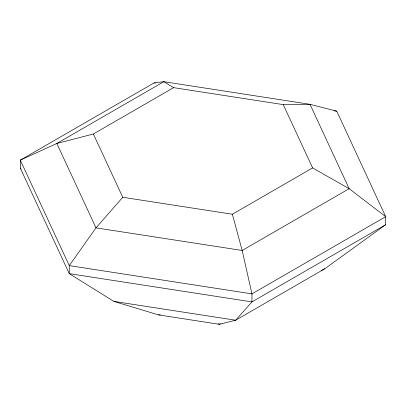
<?xml version="1.0" encoding="UTF-8"?>
<svg xmlns="http://www.w3.org/2000/svg" width="406" height="406" viewBox="0 0 406 406"><rect width="100%" height="100%" fill="white"/><g stroke="black" fill="none" stroke-linecap="round" stroke-linejoin="round"><path stroke-width="0.61" d="M173.626 87.66L93.38 133.99L56.84 143.47L96.004 227.857L242.164 250.466L349.16 188.694L309.996 104.312L283.246 104.621L173.626 87.66L163.836 81.697L56.84 143.47L20.3 160.137L69.253 265.615L251.953 293.878L385.7 216.662L349.16 188.694L312.62 167.906L232.374 214.241L122.754 197.28L96.004 227.857L69.253 265.615L69.253 273.639L113.837 301.389L158.416 314.878L219.316 324.303L235.637 320.227L324.8 268.752L385.7 224.685L385.7 216.662L336.747 111.183L309.996 104.312L163.836 81.697L154.047 82.92L20.3 160.137L20.3 168.16L69.253 273.639L251.953 301.907L385.7 224.685M220.407 323.673L219.316 324.303L218.266 323.643M321.385 270.421L324.8 268.752M158.416 314.878L160.304 314.848M154.047 82.92L155.295 83.113M334.245 110.792L336.747 111.183M113.837 301.389L235.637 320.227L251.953 301.907L251.953 293.878L242.164 250.466L232.374 214.241M20.3 168.16L21.178 169.063M283.246 104.621L312.62 167.906M93.38 133.99L122.754 197.28"/></g></svg>
